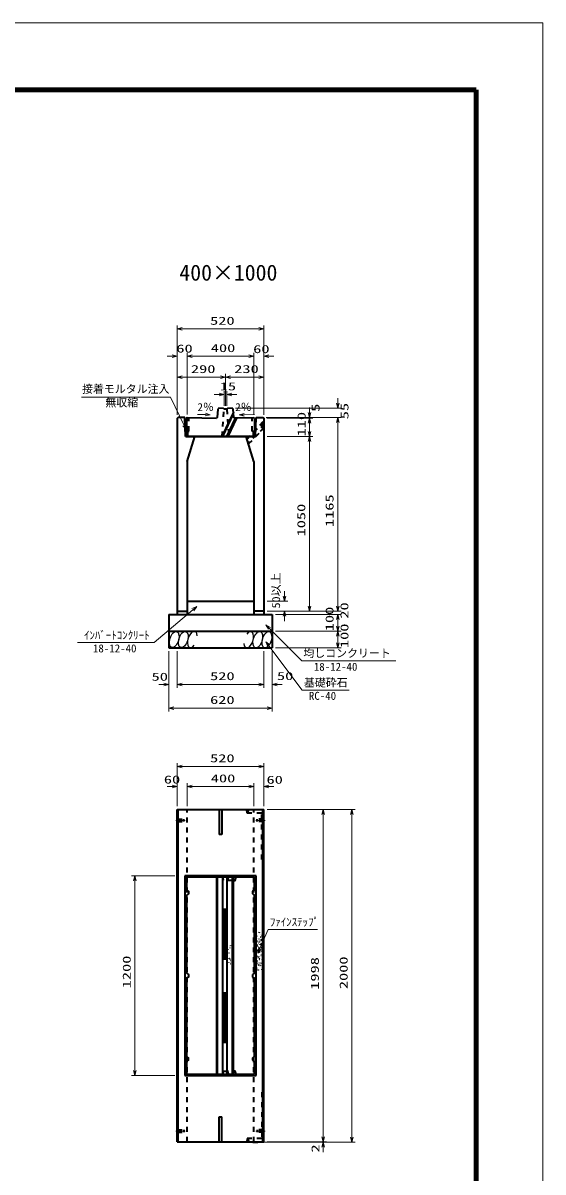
# Model space of a CAD drawing. Units: millimetres on the paper. Extents: x 0 to 841, y 0 to 594.
# Drawn here: x 684.8 to 841, y 248.6 to 594 of the extents above; entities that cross this region are included whole.
import ezdxf
from ezdxf.enums import TextEntityAlignment as Align

# ---------------------------------------------------------------- set-up
doc = ezdxf.new("R2010")
doc.units = ezdxf.units.MM
doc.linetypes.add('USER2', pattern=[18.5, 12, -1.5, 3.5, -1.5])
doc.linetypes.add('USER3', pattern=[3, 1.5, -1.5])
for name, color, linetype, lineweight in [('D-BMK（構造物基準線）', 2, 'USER2', 18), ('D-STR-DIM（寸法）', 7, 'Continuous', 13), ('D-STR-HTXT(均しCON-旗)', 7, 'Continuous', 13), ('D-STR-HTXT(基礎砕石-旗)', 7, 'Continuous', 13), ('D-STR-HTXT（旗上げ）', 7, 'Continuous', 13), ('D-STR-STRF(グリ)', 7, 'Continuous', 25), ('D-STR（構造物）', 1, 'Continuous', 35), ('D-TTL-LINE（区切線）', 7, 'Continuous', 18), ('D-TTL（外枠）', 2, 'Continuous', 140)]:
    doc.layers.add(name, color=color, linetype=linetype, lineweight=lineweight)
doc.layers.add('D-STR-TXT(文字)', color=7, linetype='Continuous')
doc.styles.add('ＭＳ ゴシック', font='')
doc.styles.get('ＭＳ ゴシック').set_extended_font_data('MS Gothic')

# ---------------------------------------------------------------- blocks, each defined once
blk = doc.blocks.new('_Open30')
at = {"color": 7, "linetype": 'Continuous', "lineweight": 13}
for p, q in [((-1, 0.2679), (0, 0)), ((0, 0), (-1, -0.2679)), ((0, 0), (-1, 0))]:
    blk.add_line(p, q, dxfattribs=at)

msp = doc.modelspace()

# ---------------------------------------------------------------- linework, layer by layer
at = {"layer": 'D-BMK（構造物基準線）'}
for p, q in [((730.69, 354.292), (733.539, 354.292)), ((754.765, 354.292), (757.614, 354.292)), ((730.69, 260.892), (733.539, 260.892)), ((757.614, 260.892), (754.765, 260.892))]:
    msp.add_line(p, q, dxfattribs=at)
at = {"layer": 'D-STR-DIM（寸法）'}
for p, q in [((731.152, 494.818), (731.152, 503.027)), ((732.652, 502.027), (755.652, 502.027)), ((757.152, 494.818), (757.152, 503.027)), ((731.152, 476.166), (731.152, 494.818)), ((734.152, 476.355), (734.152, 494.818)), ((734.152, 476.355), (734.152, 494.818)), ((754.152, 476.355), (754.152, 494.818)), ((754.152, 476.355), (754.152, 494.818)), ((757.152, 476.163), (757.152, 494.818)), ((729.652, 493.818), (728.152, 493.818)), ((735.652, 493.818), (737.152, 493.818)), ((735.652, 493.818), (752.652, 493.818)), ((752.652, 493.818), (751.152, 493.818)), ((758.652, 493.818), (760.152, 493.818)), ((731.152, 476.166), (731.152, 488.511)), ((732.652, 487.511), (744.146, 487.511)), ((745.646, 478.896), (745.646, 488.511)), ((745.646, 478.896), (745.646, 488.511)), ((747.146, 487.511), (755.652, 487.511)), ((757.152, 476.166), (757.152, 488.511)), ((743.752, 482.311), (742.252, 482.311)), ((745.252, 478.896), (745.252, 483.311)), ((746.04, 478.896), (746.04, 483.311)), ((747.54, 482.311), (749.04, 482.311)), ((779.355, 479.678), (779.355, 481.178)), ((748.652, 478.178), (780.355, 478.178)), ((770.857, 476.911), (770.857, 478.411)), ((737.236, 476.321), (739.597, 476.273)), ((754.34, 476.295), (751.223, 476.243)), ((757.902, 475.411), (771.857, 475.411)), ((757.902, 475.411), (780.355, 475.411)), ((758.098, 475.168), (771.857, 475.168)), ((758.15, 475.168), (771.857, 475.168)), ((758.902, 475.411), (780.355, 475.411)), ((770.857, 471.163), (770.857, 473.668)), ((770.857, 473.668), (770.857, 472.168)), ((779.355, 418.663), (779.355, 473.911)), ((779.355, 473.911), (779.355, 472.411)), ((758.152, 469.663), (771.857, 469.663)), ((758.152, 469.663), (771.857, 469.663)), ((770.857, 418.663), (770.857, 468.163)), ((763.341, 421.663), (763.341, 423.163)), ((758.152, 420.163), (764.341, 420.163)), ((779.355, 418.663), (779.355, 420.163)), ((758.152, 417.163), (780.355, 417.163)), ((758.152, 417.163), (771.857, 417.163)), ((758.152, 417.163), (780.355, 417.163)), ((758.152, 417.163), (764.341, 417.163)), ((760.652, 416.163), (780.355, 416.163)), ((760.652, 416.163), (780.355, 416.163)), ((763.341, 415.663), (763.341, 414.163)), ((779.355, 412.663), (779.355, 414.663)), ((779.355, 414.663), (779.355, 413.163)), ((760.652, 411.163), (780.355, 411.163)), ((760.652, 411.163), (780.355, 411.163)), ((779.355, 407.663), (779.355, 409.663)), ((728.652, 405.163), (728.652, 394.195)), ((728.652, 404.163), (728.652, 387.038)), ((731.152, 405.163), (731.152, 394.195)), ((731.152, 405.163), (731.152, 394.195)), ((757.152, 405.163), (757.152, 394.195)), ((757.152, 404.163), (757.152, 394.195)), ((759.652, 405.163), (759.652, 394.195)), ((759.652, 404.163), (759.652, 387.038)), ((760.652, 406.163), (780.355, 406.163)), ((727.152, 395.195), (725.652, 395.195)), ((732.652, 395.195), (755.652, 395.195)), ((732.652, 395.195), (734.152, 395.195)), ((755.652, 395.195), (754.152, 395.195)), ((761.152, 395.195), (762.652, 395.195)), ((730.152, 388.038), (758.152, 388.038)), ((731.152, 358.542), (731.152, 371.519)), ((732.652, 370.519), (755.652, 370.519)), ((757.152, 365.499), (757.152, 371.519)), ((729.652, 364.468), (728.152, 364.468)), ((731.152, 358.542), (731.152, 365.468)), ((734.152, 358.542), (734.152, 365.468)), ((734.152, 358.593), (734.152, 365.468)), ((735.652, 364.468), (752.652, 364.468)), ((735.652, 364.468), (737.152, 364.468)), ((752.652, 364.468), (751.152, 364.468)), ((754.152, 358.572), (754.152, 365.468)), ((754.152, 358.572), (754.152, 365.468)), ((757.152, 358.542), (757.152, 365.468)), ((758.652, 364.468), (760.152, 364.468)), ((758.152, 357.542), (775.941, 357.542)), ((774.504, 357.542), (784.581, 357.542)), ((774.941, 259.142), (774.941, 356.042)), ((783.581, 259.042), (783.581, 356.042)), ((730.402, 337.592), (717.438, 337.592)), ((718.438, 279.092), (718.438, 336.092)), ((730.402, 277.592), (717.438, 277.592)), ((774.941, 259.142), (774.941, 260.642)), ((756.902, 257.542), (775.941, 257.542)), ((758.152, 257.642), (775.941, 257.642)), ((758.152, 257.642), (775.941, 257.642)), ((773.504, 257.542), (784.581, 257.542)), ((774.941, 256.042), (774.941, 254.542))]:
    msp.add_line(p, q, dxfattribs=at)
at = {"layer": 'D-STR-HTXT(均しCON-旗)'}
for points in [[(701.159, 407.732), (724.194, 407.732), (735.851, 417.643)], [(796.8, 402.215), (768.592, 402.215), (758.869, 412.032)]]:
    msp.add_lwpolyline(points, dxfattribs=at)
at = {"layer": 'D-STR-HTXT(基礎砕石-旗)'}
msp.add_lwpolyline([(782.774, 393.466), (768.67, 393.466), (758.666, 406.792)], dxfattribs=at)
at = {"layer": 'D-STR-HTXT（旗上げ）'}
for points in [[(702.428, 481.552), (729.149, 481.552), (733.243, 473.042)], [(773.325, 321.5), (758.495, 321.5), (755.995, 315.75)]]:
    msp.add_lwpolyline(points, dxfattribs=at)
at = {"layer": 'D-STR-STRF(グリ)'}
for centre, major_axis in [((730.247, 408.686), (0.79, 2.421)), ((732.968, 408.686), (0.79, 2.421)), ((755.356, 408.605), (-0.771, -2.427)), ((758.077, 408.627), (-0.771, -2.427))]:
    msp.add_ellipse(centre, major_axis=major_axis, ratio=0.5139, dxfattribs=at)
for centre, major_axis in [((735.708, 408.686), (0.79, 2.421)), ((752.616, 408.583), (-0.771, -2.427))]:
    msp.add_ellipse(centre, major_axis=major_axis, ratio=0.5139, start_param=5.3575563, end_param=10.3750652, dxfattribs=at)
at = {"layer": 'D-STR（構造物）'}
for p, q in [((743.381, 477.934), (743.173, 475.436)), ((748.013, 477.001), (744.591, 469.663)), ((746.04, 477.896), (745.252, 477.896)), ((746.04, 477.896), (745.252, 477.896)), ((731.402, 475.411), (731.152, 475.166)), ((731.152, 475.166), (731.152, 417.163)), ((733.402, 475.371), (731.402, 475.411)), ((733.652, 469.663), (733.402, 475.371)), ((734.152, 475.368), (733.902, 475.123)), ((733.902, 475.123), (733.902, 469.663)), ((734.152, 475.368), (742.902, 475.192)), ((743.173, 475.436), (742.902, 475.192)), ((744.863, 469.663), (748.054, 476.505)), ((746.101, 469.663), (748.682, 475.198)), ((748.933, 475.203), (746.35, 469.663)), ((754.402, 475.063), (754.402, 469.663)), ((754.652, 469.663), (754.902, 475.371)), ((754.902, 475.371), (756.902, 475.411)), ((756.902, 475.411), (757.152, 475.166)), ((757.152, 475.163), (757.152, 417.163)), ((754.652, 469.663), (733.652, 469.663)), ((733.702, 469.663), (754.602, 469.663)), ((733.902, 469.663), (754.402, 469.663)), ((734.152, 462.163), (736.402, 469.663)), ((754.152, 462.163), (751.902, 469.663)), ((734.152, 462.163), (734.152, 417.163)), ((754.152, 462.163), (754.152, 417.163)), ((734.152, 420.163), (754.152, 420.163)), ((728.652, 416.163), (759.652, 416.163)), ((728.652, 416.163), (728.652, 406.163)), ((731.152, 417.163), (734.152, 417.163)), ((731.152, 417.163), (731.152, 416.163)), ((734.152, 417.163), (734.152, 416.163)), ((757.152, 417.163), (754.152, 417.163)), ((754.152, 417.163), (754.152, 416.163)), ((757.152, 417.163), (757.152, 416.163)), ((759.652, 416.163), (759.652, 406.163)), ((728.652, 411.163), (759.652, 411.163)), ((728.652, 406.163), (759.652, 406.163)), ((731.152, 257.642), (731.152, 357.542)), ((731.152, 357.542), (757.152, 357.542)), ((731.402, 257.642), (731.402, 357.542)), ((743.777, 357.542), (743.777, 350.042)), ((744.527, 357.542), (744.527, 350.042)), ((756.902, 257.642), (756.902, 357.542)), ((757.152, 257.642), (757.152, 357.542)), ((744.527, 350.042), (743.777, 350.042)), ((754.902, 337.592), (733.402, 337.592)), ((733.402, 337.592), (733.402, 277.592)), ((742.921, 337.217), (742.921, 277.967)), ((743.171, 337.217), (743.171, 277.967)), ((744.79, 337.217), (744.79, 277.967)), ((746.04, 337.217), (746.04, 277.967)), ((754.402, 337.217), (746.055, 337.217)), ((747.659, 337.217), (747.659, 277.967)), ((747.909, 337.217), (747.909, 277.967)), ((754.402, 333.344), (754.402, 337.217)), ((754.902, 277.592), (754.902, 337.592)), ((733.902, 331.844), (733.902, 308.342)), ((754.402, 333.344), (753.773, 332.981)), ((753.773, 332.981), (753.773, 332.207)), ((753.773, 332.207), (754.402, 331.844)), ((754.402, 308.342), (754.402, 331.844)), ((754.92, 319.59), (754.973, 319.537)), ((754.973, 319.537), (755.026, 319.59)), ((755.034, 320.444), (755.107, 320.425)), ((755.183, 318.044), (755.122, 318.001)), ((755.183, 318.044), (755.227, 317.983)), ((755.4, 318.717), (755.326, 318.73)), ((755.617, 317.868), (755.679, 317.911)), ((755.66, 320.619), (755.717, 320.668)), ((755.679, 317.911), (755.722, 317.849)), ((755.717, 320.668), (755.765, 320.61)), ((755.739, 318.646), (755.765, 318.716)), ((755.948, 317.97), (756.016, 318.002)), ((756.219, 319.181), (756.146, 319.162)), ((756.199, 319.253), (756.219, 319.181)), ((756.235, 320.113), (756.31, 320.113)), ((756.336, 318.344), (756.349, 318.418)), ((756.349, 318.418), (756.423, 318.404)), ((756.531, 318.544), (756.592, 318.587)), ((756.583, 319.729), (756.636, 319.782)), ((756.592, 318.587), (756.635, 318.525)), ((756.636, 319.782), (756.689, 319.729)), ((746.473, 315.494), (746.48, 315.569)), ((746.692, 314.458), (746.723, 314.526)), ((746.952, 316.109), (747.027, 316.116)), ((747.261, 316.616), (747.281, 316.689)), ((747.734, 317.199), (747.681, 317.252)), ((747.709, 316.492), (747.774, 316.529)), ((747.727, 315.402), (747.759, 315.334)), ((747.734, 317.199), (747.787, 317.252)), ((755.144, 314.912), (755.106, 314.847)), ((755.294, 316.631), (755.369, 316.631)), ((755.313, 316.801), (755.3, 316.875)), ((755.307, 315.293), (755.38, 315.313)), ((755.38, 315.313), (755.36, 315.385)), ((755.538, 316.109), (755.466, 316.09)), ((755.567, 314.556), (755.554, 314.482)), ((755.726, 317.44), (755.651, 317.447)), ((755.7, 316.072), (755.762, 316.029)), ((755.762, 316.029), (755.719, 315.968)), ((755.821, 314.746), (755.76, 314.703)), ((755.821, 314.746), (755.864, 314.685)), ((756.07, 317.024), (756.021, 317.081)), ((756.181, 316.966), (756.119, 316.923)), ((756.224, 316.905), (756.181, 316.966)), ((756.382, 316.116), (756.455, 316.13)), ((756.472, 316.914), (756.398, 316.927)), ((756.511, 315.061), (756.437, 315.048)), ((756.455, 316.13), (756.468, 316.056)), ((756.459, 316.84), (756.472, 316.914)), ((756.463, 317.292), (756.501, 317.357)), ((756.501, 317.357), (756.566, 317.32)), ((756.524, 314.988), (756.511, 315.061)), ((756.753, 314.891), (756.692, 314.934)), ((756.71, 314.829), (756.753, 314.891)), ((746.323, 314.156), (746.27, 314.209)), ((746.33, 312.33), (746.304, 312.26)), ((746.549, 311.684), (746.581, 311.616)), ((746.784, 312.795), (746.765, 312.867)), ((746.968, 312.707), (746.903, 312.669)), ((746.968, 312.707), (747.006, 312.642)), ((747.072, 311.259), (747.13, 311.308)), ((747.092, 312.238), (747.145, 312.291)), ((747.13, 311.308), (747.178, 311.25)), ((747.709, 311.746), (747.728, 311.819)), ((755.147, 313.089), (755.072, 313.095)), ((755.134, 313.503), (755.192, 313.551)), ((755.192, 313.551), (755.143, 313.609)), ((755.355, 311.263), (755.287, 311.295)), ((755.295, 312.042), (755.37, 312.042)), ((755.462, 310.906), (755.537, 310.899)), ((755.537, 310.899), (755.53, 310.824)), ((755.681, 312.945), (755.608, 312.925)), ((755.701, 313.318), (755.628, 313.337)), ((755.681, 313.246), (755.701, 313.318)), ((755.7, 312.872), (755.681, 312.945)), ((755.807, 311.434), (755.735, 311.453)), ((755.807, 311.434), (755.788, 311.362)), ((755.867, 312.587), (755.924, 312.635)), ((755.924, 312.635), (755.876, 312.692)), ((756.262, 313.759), (756.323, 313.802)), ((756.323, 313.802), (756.366, 313.74)), ((756.391, 311.432), (756.398, 311.506)), ((756.587, 311.279), (756.539, 311.336)), ((756.615, 313.749), (756.602, 313.675)), ((756.62, 312.553), (756.614, 312.478)), ((754.402, 308.342), (753.773, 307.978)), ((753.773, 307.978), (753.773, 307.205)), ((755.091, 309.885), (755.144, 309.832)), ((755.393, 309.411), (755.461, 309.379)), ((755.461, 309.379), (755.429, 309.311)), ((756.03, 310.751), (755.973, 310.703)), ((755.982, 310.808), (756.03, 310.751)), ((756.497, 309.548), (756.504, 309.622)), ((756.636, 309.347), (756.694, 309.395)), ((756.694, 309.395), (756.645, 309.452)), ((756.72, 310.594), (756.726, 310.669)), ((733.902, 306.842), (733.902, 283.339)), ((753.773, 307.205), (754.402, 306.842)), ((754.402, 283.339), (754.402, 306.842)), ((754.402, 283.339), (753.773, 282.976)), ((753.773, 282.976), (753.773, 282.202)), ((753.773, 282.202), (754.402, 281.839)), ((754.402, 277.967), (754.402, 281.839)), ((733.402, 277.592), (754.902, 277.592)), ((746.055, 277.967), (754.402, 277.967)), ((743.777, 257.642), (743.777, 265.142)), ((743.777, 265.142), (744.527, 265.142)), ((744.527, 257.642), (744.527, 265.142)), ((731.152, 257.642), (757.152, 257.642)), ((732.902, 257.542), (732.802, 257.642)), ((734.402, 257.542), (732.902, 257.542)), ((734.402, 257.542), (734.502, 257.642)), ((753.902, 257.542), (753.802, 257.642)), ((753.902, 257.542), (755.402, 257.542)), ((755.402, 257.542), (755.502, 257.642))]:
    msp.add_line(p, q, dxfattribs=at)
at = {"layer": 'D-STR（構造物）', "linetype": 'USER3'}
for p, q in [((744.629, 469.663), (745.252, 477.896)), ((746.04, 477.896), (746.663, 469.663)), ((734.647, 471.268), (734.659, 475.357)), ((756.902, 474.068), (752.039, 469.205)), ((752.119, 468.936), (757.077, 473.894)), ((753.657, 471.268), (753.645, 475.297)), ((756.577, 472.308), (756.577, 473.394)), ((757.077, 473.894), (756.829, 474.141)), ((757.077, 471.963), (757.077, 473.894)), ((733.902, 471.31), (734.352, 471.163)), ((757.077, 472.308), (752.485, 467.717)), ((752.559, 467.471), (757.077, 471.988)), ((753.952, 471.163), (753.657, 471.267)), ((754.402, 471.31), (753.952, 471.163)), ((753.952, 471.163), (753.952, 469.663)), ((757.077, 472.308), (756.577, 472.308)), ((756.829, 471.716), (757.077, 471.963)), ((734.152, 257.642), (734.152, 357.542)), ((752.12, 356.492), (752.039, 357.542)), ((756.577, 356.492), (752.12, 356.492)), ((752.486, 356.492), (752.559, 357.542)), ((754.152, 257.642), (754.152, 357.542)), ((756.577, 342.542), (756.577, 356.492)), ((731.152, 354.642), (733.152, 354.642)), ((731.152, 353.942), (733.152, 353.942)), ((733.152, 353.942), (733.152, 354.642)), ((757.152, 354.642), (755.152, 354.642)), ((755.152, 353.942), (755.152, 354.642)), ((757.152, 353.942), (755.152, 353.942)), ((756.577, 342.542), (757.152, 342.542)), ((746.335, 336.217), (746.585, 337.217)), ((746.585, 277.967), (746.335, 278.967)), ((756.577, 272.642), (757.152, 272.642)), ((756.577, 272.642), (756.577, 258.692)), ((731.152, 261.242), (733.152, 261.242)), ((731.152, 260.542), (733.152, 260.542)), ((733.152, 261.242), (733.152, 260.542)), ((757.152, 261.242), (755.152, 261.242)), ((755.152, 261.242), (755.152, 260.542)), ((757.152, 260.542), (755.152, 260.542)), ((752.12, 258.692), (752.039, 257.642)), ((756.577, 258.692), (752.12, 258.692)), ((752.486, 258.692), (752.559, 257.642))]:
    msp.add_line(p, q, dxfattribs=at)
at = {"layer": 'D-STR（構造物）'}
for points in [[(745.252, 477.896), (745.021, 478.15), (743.652, 478.178), (743.381, 477.934)], [(748.401, 475.192), (748.13, 475.437), (747.922, 477.934), (747.652, 478.178), (746.271, 478.15), (746.04, 477.896)], [(754.402, 475.063), (754.152, 475.308), (748.401, 475.192)], [(746.04, 337.217), (733.902, 337.217), (733.902, 333.344)], [(733.902, 333.344), (734.531, 332.981), (734.531, 332.207), (733.902, 331.844)], [(733.902, 308.342), (734.531, 307.978), (734.531, 307.205)], [(733.902, 308.342), (734.531, 307.978), (734.531, 307.205), (733.902, 306.842)], [(733.902, 281.839), (734.531, 282.202), (734.531, 282.976), (733.902, 283.339)], [(733.902, 281.839), (733.902, 277.967), (746.04, 277.967)]]:
    msp.add_lwpolyline(points, dxfattribs=at)
at = {"layer": 'D-STR（構造物）', "linetype": 'USER3'}
for points in [[(734.352, 469.663), (734.352, 471.163), (734.65, 471.268)], [(747.83, 336.217), (745.098, 336.217), (744.83, 337.218)], [(744.83, 277.965), (745.098, 278.967), (747.83, 278.967)]]:
    msp.add_lwpolyline(points, dxfattribs=at)
at = {"layer": 'D-STR（構造物）'}
for points in [[(747.788, 337.217), (747.83, 336.217), (748.567, 336.217), (748.818, 337.217)], [(745.04, 312.717), (745.79, 312.717), (745.79, 327.467), (745.04, 327.467)], [(745.79, 287.617), (745.79, 302.367), (745.04, 302.367), (745.04, 287.617)], [(747.83, 278.967), (747.788, 277.967), (748.818, 277.967), (748.567, 278.967)]]:
    msp.add_lwpolyline(points, close=True, dxfattribs=at)
at = {"layer": 'D-TTL-LINE（区切線）'}
for p, q in [((841, 594), (0, 594)), ((841, 0), (841, 594))]:
    msp.add_line(p, q, dxfattribs=at)
at = {"layer": 'D-TTL（外枠）'}
for p, q in [((820.9, 573.9), (20.1, 573.9)), ((820.9, 20.1), (820.9, 573.9))]:
    msp.add_line(p, q, dxfattribs=at)

# ---------------------------------------------------------------- block references
at = {"layer": 'D-STR-DIM（寸法）', "xscale": 1.5, "yscale": 1.5}
for p, rotation in [((731.152, 502.027), 180), ((734.152, 493.818), 180), ((734.152, 493.818), 180), ((757.152, 493.818), 180), ((731.152, 487.511), 180), ((745.646, 487.511), 180), ((746.04, 482.311), 180), ((741.097, 476.243), 358.85424), ((770.857, 475.411), 270), ((779.355, 478.178), 270), ((749.724, 476.218), 180.95838), ((770.857, 475.168), 90), ((770.857, 475.168), 90), ((779.355, 475.411), 90), ((779.355, 475.411), 90), ((770.857, 469.663), 270), ((770.857, 469.663), 90), ((763.341, 420.163), 270), ((770.857, 417.163), 270), ((779.355, 417.163), 270), ((779.355, 417.163), 270), ((763.341, 417.163), 90), ((779.355, 416.163), 90), ((779.355, 416.163), 90), ((779.355, 411.163), 270), ((779.355, 411.163), 90), ((779.355, 406.163), 270), ((731.152, 395.195), 180), ((731.152, 395.195), 180), ((759.652, 395.195), 180), ((728.652, 388.038), 180), ((731.152, 370.519), 180), ((734.152, 364.468), 180), ((734.152, 364.468), 180), ((757.152, 364.468), 180), ((774.941, 357.542), 90), ((783.581, 357.542), 90), ((718.438, 337.592), 90), ((718.438, 277.592), 270), ((774.941, 257.642), 270), ((774.941, 257.642), 270), ((774.941, 257.542), 90), ((783.581, 257.542), 270)]:
    msp.add_blockref('_Open30', p, dxfattribs=dict(at, rotation=rotation))
for p in [(757.152, 502.027), (731.152, 493.818), (754.152, 493.818), (754.152, 493.818), (745.646, 487.511), (757.152, 487.511), (745.252, 482.311), (728.652, 395.195), (757.152, 395.195), (757.152, 395.195), (759.652, 388.038), (757.152, 370.519), (731.152, 364.468), (754.152, 364.468), (754.152, 364.468)]:
    msp.add_blockref('_Open30', p, dxfattribs=at)
at = {"layer": 'D-STR-HTXT(均しCON-旗)', "xscale": 1.5, "yscale": 1.5}
for p, rotation in [((736.993, 418.614), 40.37163), ((757.814, 413.098), 134.72505)]:
    msp.add_blockref('_Open30', p, dxfattribs=dict(at, rotation=rotation))
at = {"layer": 'D-STR-HTXT(基礎砕石-旗)', "xscale": 1.5, "yscale": 1.5, "rotation": 126.89552}
msp.add_blockref('_Open30', (757.765, 407.991), dxfattribs=at)
at = {"layer": 'D-STR-HTXT（旗上げ）', "xscale": 1.5, "yscale": 1.5}
for p, rotation in [((733.893, 471.69), 295.69073), ((755.398, 314.374), 246.50838)]:
    msp.add_blockref('_Open30', p, dxfattribs=dict(at, rotation=rotation))

# ---------------------------------------------------------------- texts
at = {"layer": 'D-STR-DIM（寸法）', "style": 'ＭＳ ゴシック', "width": 1.5}
for s, p in [('520', (741.027, 502.564)), ('400', (741.235, 494.356)), ('60', (730.888, 494.212)), ('60', (753.972, 494.042)), ('290', (735.274, 488.048)), ('230', (748.274, 488.048)), ('15', (743.933, 482.848)), ('50', (723.454, 395.563)), ('520', (741.027, 395.733)), ('50', (761.104, 395.77)), ('620', (741.027, 388.576)), ('520', (741.027, 371.056)), ('60', (727.138, 364.657)), ('400', (741.235, 365.006)), ('60', (757.971, 364.592))]:
    msp.add_text(s, height=2.405, dxfattribs=at).set_placement(p, align=Align.BOTTOM_LEFT)
at = {"layer": 'D-STR-DIM（寸法）', "style": 'ＭＳ ゴシック'}
for rotation, p in [(0.01, (737.243, 476.619)), (359.99, (748.586, 476.608))]:
    msp.add_text('2％', height=2.405, rotation=rotation, dxfattribs=at).set_placement(p, align=Align.BOTTOM_LEFT)
for s, width, p in [('110', 1.5, (770.413, 469.72)), ('5', 1.5, (774.62, 477.097)), ('55', 1.5, (783.295, 474.888)), ('1050', 1.5, (770.319, 439.663)), ('1165', 1.5, (778.817, 442.49)), ('50以上', 1.1, (762.759, 418.026)), ('100', 1.5, (778.817, 411.163)), ('20', 1.5, (783.269, 414.944)), ('100', 1.5, (783.29, 406.107)), ('1200', 1.5, (717.901, 303.842)), ('1998', 1.5, (774.403, 303.383)), ('2000', 1.5, (783.043, 303.583)), ('2', 1.5, (774.578, 254.454))]:
    msp.add_text(s, height=2.405, rotation=90, dxfattribs=dict(at, width=width)).set_placement(p, align=Align.BOTTOM_LEFT)
at = {"layer": 'D-STR-HTXT(均しCON-旗)', "style": 'ＭＳ ゴシック'}
for s, p in [('ｲﾝﾊﾞｰﾄｺﾝｸﾘｰﾄ', (703.169, 408.016)), ('18-12-40', (705.832, 404.082)), ('均しコンクリート', (769.04, 402.627)), ('18-12-40', (772.173, 398.565))]:
    msp.add_text(s, height=2.405, dxfattribs=at).set_placement(p, align=Align.BOTTOM_LEFT)
at = {"layer": 'D-STR-HTXT(基礎砕石-旗)', "style": 'ＭＳ ゴシック'}
for s, p in [('基礎砕石', (769.205, 393.802)), ('RC-40', (770.693, 389.816))]:
    msp.add_text(s, height=2.405, dxfattribs=at).set_placement(p, align=Align.BOTTOM_LEFT)
at = {"layer": 'D-STR-HTXT（旗上げ）', "style": 'ＭＳ ゴシック'}
for s, p in [('接着モルタル注入', (702.574, 482.055)), ('無収縮', (709.578, 477.978)), ('ﾌｧｲﾝｽﾃｯﾌﾟ', (758.974, 321.826))]:
    msp.add_text(s, height=2.405, dxfattribs=at).set_placement(p, align=Align.BOTTOM_LEFT)
at = {"layer": 'D-STR-TXT(文字)', "style": 'ＭＳ ゴシック'}
msp.add_text('400×1000', height=4.811, dxfattribs=at).set_placement((731.786, 515.111), align=Align.BOTTOM_LEFT)

doc.saveas('drawing.dxf')
